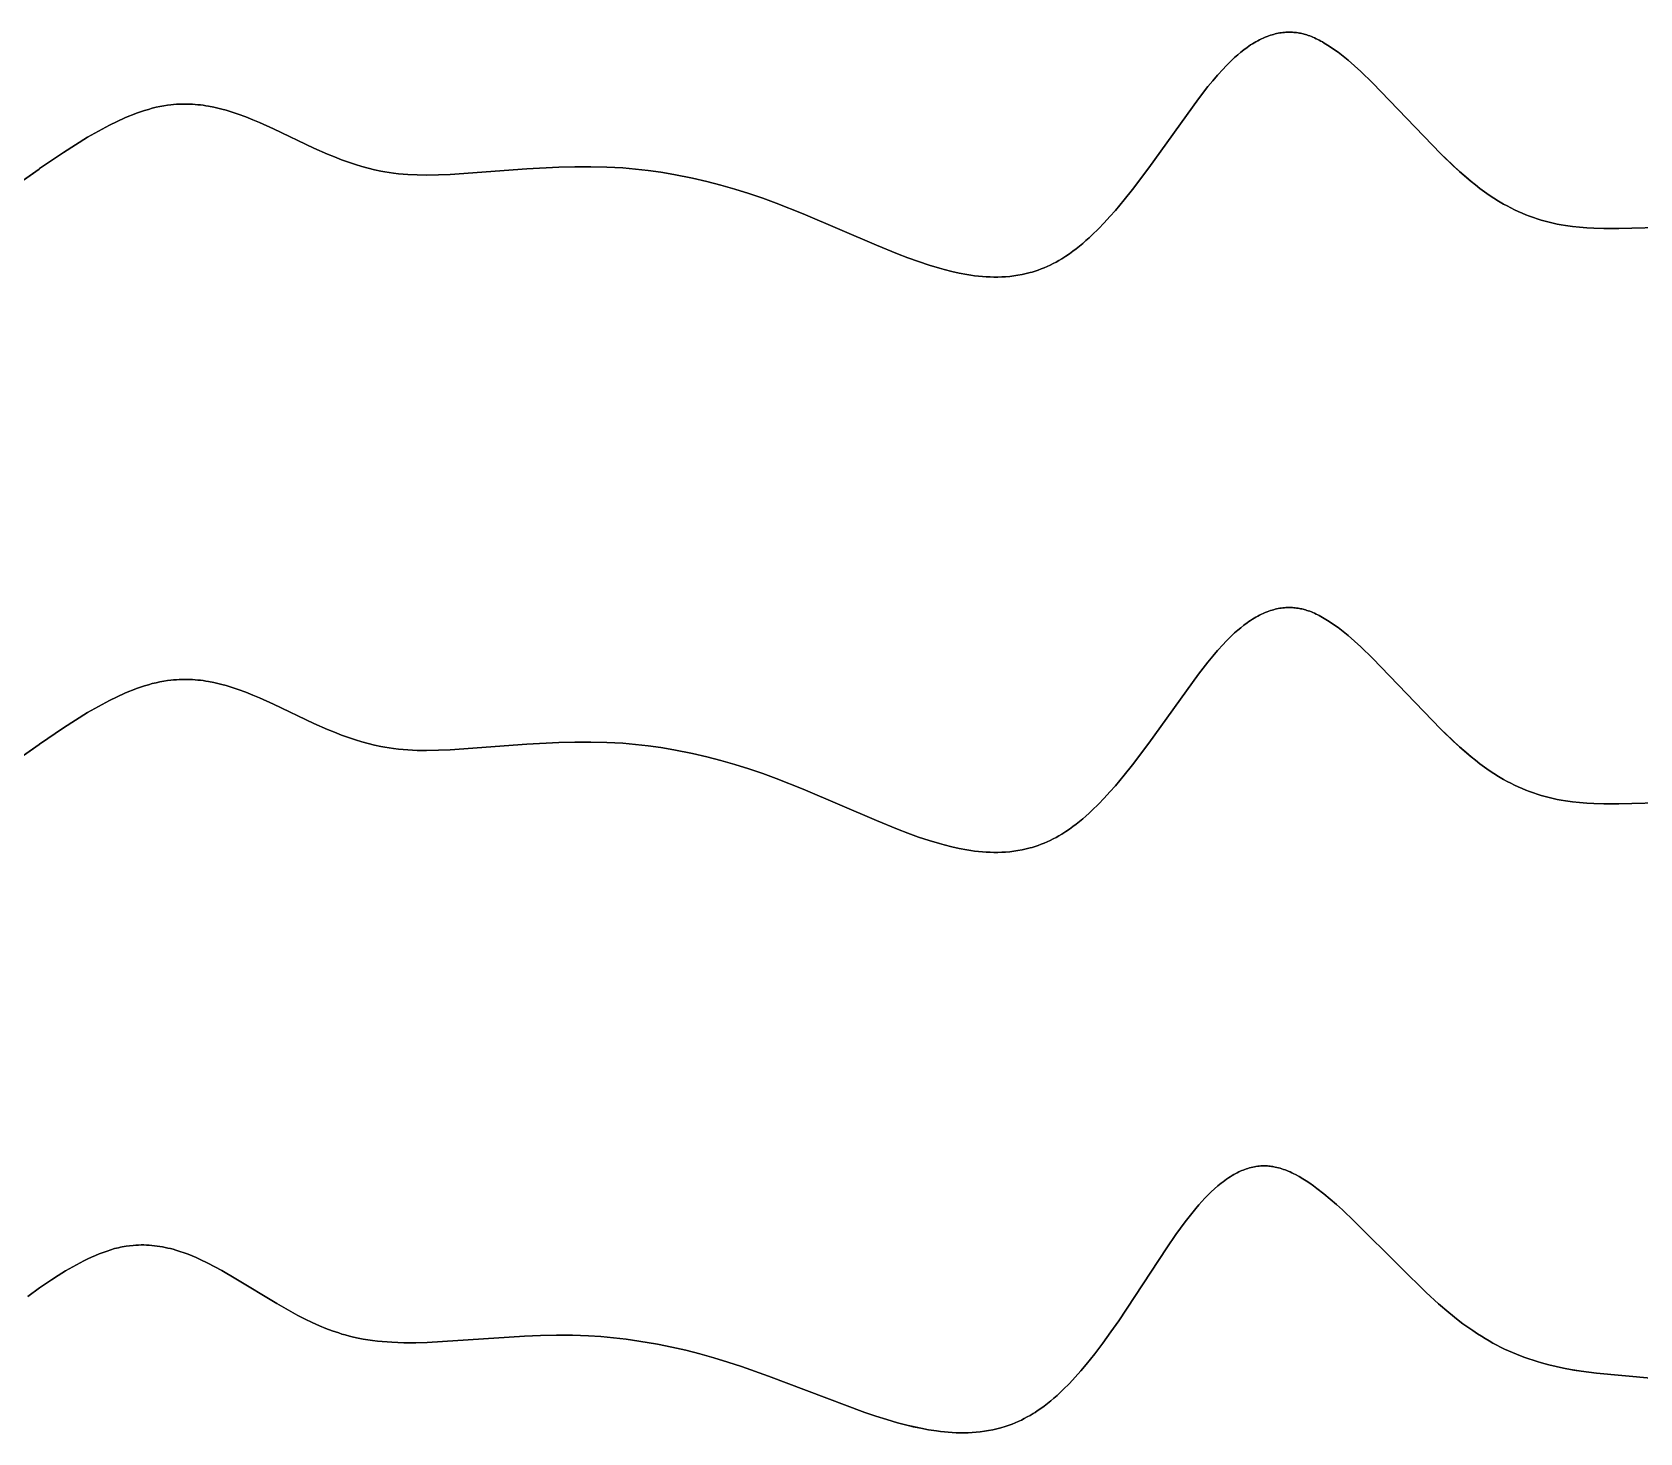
# Model space of a CAD drawing. Header units: feet. Extents: x 0 to 1.5, y 93.18 to 96.08.
# Drawn here: x 0.9375 to 1.125, y 94.7848 to 94.9481 of the extents above; entities that cross this region are included whole.
import ezdxf

# ---------------------------------------------------------------- set-up
doc = ezdxf.new("R2010")
doc.units = ezdxf.units.FT
doc.header["$MEASUREMENT"] = 0
doc.layers.add('Default', color=7, linetype='Continuous', true_color=0x000000)

msp = doc.modelspace()

# ---------------------------------------------------------------- linework, layer by layer
at = {"layer": 'Default'}
for points in [[(0.92859, 94.92534), (0.9383, 94.93216), (0.93837, 94.93222), (0.94114, 94.93409), (0.94255, 94.935), (0.94397, 94.93587), (0.9448, 94.93635), (0.94565, 94.93682), (0.94652, 94.93728), (0.94741, 94.93772), (0.94831, 94.93813), (0.94877, 94.93832), (0.94922, 94.93851), (0.94968, 94.93868), (0.95014, 94.93884), (0.9506, 94.93899), (0.95105, 94.93913), (0.9515, 94.93926), (0.95195, 94.93937), (0.95241, 94.93947), (0.95287, 94.93955), (0.95327, 94.93961), (0.95368, 94.93966), (0.954, 94.93969), (0.95432, 94.93972), (0.95463, 94.93973), (0.95495, 94.93974), (0.95526, 94.93975), (0.95557, 94.93975), (0.95588, 94.93974), (0.9562, 94.93972), (0.95651, 94.9397), (0.95682, 94.93967), (0.95713, 94.93964), (0.95744, 94.9396), (0.95775, 94.93955), (0.95806, 94.9395), (0.95869, 94.93938), (0.95916, 94.93927), (0.95964, 94.93915), (0.96011, 94.93903), (0.96058, 94.93889), (0.96105, 94.93874), (0.96151, 94.93858), (0.96243, 94.93824), (0.96323, 94.93792), (0.96403, 94.93758), (0.96563, 94.93686), (0.97037, 94.93462), (0.97196, 94.93391), (0.97277, 94.93358), (0.97358, 94.93326), (0.9744, 94.93296), (0.97523, 94.93269), (0.97596, 94.93246), (0.97668, 94.93226), (0.97742, 94.93208), (0.97816, 94.93193), (0.97864, 94.93184), (0.97912, 94.93176), (0.97966, 94.93168), (0.98021, 94.93162), (0.98076, 94.93157), (0.9813, 94.93153), (0.9824, 94.93148), (0.9835, 94.93146), (0.98488, 94.93148), (0.98626, 94.93154), (0.99519, 94.93218), (0.99892, 94.93238), (1.00079, 94.93244), (1.00266, 94.93244), (1.00452, 94.9324), (1.00638, 94.9323), (1.00786, 94.93217), (1.00934, 94.93201), (1.01083, 94.93179), (1.01232, 94.93154), (1.01451, 94.93111), (1.01618, 94.93073), (1.01783, 94.9303), (1.01947, 94.92983), (1.0211, 94.92932), (1.02271, 94.92877), (1.02429, 94.92819), (1.02741, 94.92695), (1.03597, 94.92327), (1.03841, 94.92228), (1.03964, 94.92181), (1.04087, 94.92137), (1.04211, 94.92096), (1.04333, 94.92059), (1.04388, 94.92044), (1.04475, 94.92022), (1.04563, 94.92003), (1.04652, 94.91986), (1.04697, 94.91979), (1.04742, 94.91973), (1.04787, 94.91968), (1.04832, 94.91964), (1.04877, 94.9196), (1.04922, 94.91958), (1.04967, 94.91957), (1.05013, 94.91957), (1.05058, 94.91958), (1.05103, 94.91961), (1.05151, 94.91965), (1.05199, 94.9197), (1.05247, 94.91978), (1.05295, 94.91986), (1.05342, 94.91997), (1.05389, 94.92009), (1.05412, 94.92015), (1.05435, 94.92023), (1.05458, 94.9203), (1.05481, 94.92038), (1.05517, 94.92051), (1.05553, 94.92066), (1.05588, 94.92081), (1.05623, 94.92097), (1.05658, 94.92114), (1.05692, 94.92132), (1.05725, 94.92151), (1.05759, 94.92171), (1.05807, 94.92202), (1.05847, 94.92229), (1.05887, 94.92257), (1.05926, 94.92287), (1.05965, 94.92317), (1.06003, 94.92349), (1.0604, 94.92382), (1.06077, 94.92415), (1.06114, 94.92449), (1.06185, 94.92519), (1.06254, 94.9259), (1.0632, 94.92662), (1.06384, 94.92735), (1.06485, 94.92856), (1.06584, 94.9298), (1.06774, 94.93232), (1.07352, 94.94034), (1.07463, 94.94178), (1.07519, 94.94246), (1.07575, 94.94311), (1.07639, 94.94382), (1.07671, 94.94417), (1.07705, 94.94451), (1.07739, 94.94484), (1.07774, 94.94517), (1.0781, 94.94548), (1.07846, 94.94579), (1.07883, 94.94608), (1.07922, 94.94636), (1.07941, 94.9465), (1.07961, 94.94664), (1.07981, 94.94676), (1.08002, 94.94689), (1.08022, 94.94701), (1.08043, 94.94713), (1.08065, 94.94724), (1.08086, 94.94735), (1.08108, 94.94745), (1.0813, 94.94754), (1.08152, 94.94763), (1.08174, 94.94771), (1.08192, 94.94778), (1.0821, 94.94783), (1.08228, 94.94788), (1.08246, 94.94793), (1.08264, 94.94797), (1.08282, 94.94801), (1.083, 94.94804), (1.08318, 94.94807), (1.08336, 94.9481), (1.08355, 94.94811), (1.08373, 94.94813), (1.08392, 94.94813), (1.0841, 94.94814), (1.08429, 94.94813), (1.08448, 94.94812), (1.08466, 94.94811), (1.08482, 94.9481), (1.08497, 94.94808), (1.08514, 94.94805), (1.08529, 94.94803), (1.08543, 94.948), (1.08558, 94.94796), (1.08573, 94.94793), (1.08587, 94.94789), (1.08602, 94.94785), (1.08616, 94.94781), (1.0863, 94.94776), (1.0865, 94.94769), (1.08669, 94.94762), (1.08687, 94.94754), (1.08706, 94.94746), (1.08725, 94.94737), (1.08743, 94.94729), (1.08761, 94.94719), (1.08779, 94.9471), (1.08799, 94.94699), (1.08819, 94.94687), (1.08859, 94.94663), (1.089, 94.94636), (1.0894, 94.94609), (1.0898, 94.9458), (1.09019, 94.94549), (1.09058, 94.94518), (1.09097, 94.94486), (1.09174, 94.9442), (1.09247, 94.94353), (1.09383, 94.94222), (1.1018, 94.93396), (1.10328, 94.93252), (1.10398, 94.93187), (1.10481, 94.93114), (1.10532, 94.93072), (1.10583, 94.93031), (1.10635, 94.92991), (1.10688, 94.92952), (1.10742, 94.92914), (1.10797, 94.92878), (1.10853, 94.92843), (1.10909, 94.92809), (1.10952, 94.92786), (1.10995, 94.92763), (1.11039, 94.92742), (1.11082, 94.92721), (1.11126, 94.92702), (1.1117, 94.92684), (1.11215, 94.92667), (1.11259, 94.92651), (1.11304, 94.92636), (1.1135, 94.92621), (1.11396, 94.92608), (1.11442, 94.92596), (1.11489, 94.92585), (1.11536, 94.92575), (1.11584, 94.92566), (1.11632, 94.92558), (1.11715, 94.92546), (1.11797, 94.92537), (1.1188, 94.92531), (1.11963, 94.92526), (1.1208, 94.92523), (1.12255, 94.92524), (1.12866, 94.9254)], [(1.12866, 94.9254), (1.12255, 94.92524), (1.1208, 94.92523), (1.11963, 94.92526), (1.1188, 94.92531), (1.11797, 94.92537), (1.11715, 94.92546), (1.11632, 94.92558), (1.11584, 94.92566), (1.11536, 94.92575), (1.11489, 94.92585), (1.11442, 94.92596), (1.11396, 94.92608), (1.1135, 94.92621), (1.11304, 94.92636), (1.11259, 94.92651), (1.11215, 94.92667), (1.1117, 94.92684), (1.11126, 94.92702), (1.11082, 94.92721), (1.11039, 94.92742), (1.10995, 94.92763), (1.10952, 94.92786), (1.10909, 94.92809), (1.10853, 94.92843), (1.10797, 94.92878), (1.10742, 94.92914), (1.10688, 94.92952), (1.10635, 94.92991), (1.10583, 94.93031), (1.10532, 94.93072), (1.10469, 94.93125), (1.10398, 94.93187), (1.10314, 94.93264), (1.1018, 94.93396), (1.09383, 94.94222), (1.09247, 94.94353), (1.09174, 94.9442), (1.09097, 94.94486), (1.09058, 94.94518), (1.09019, 94.94549), (1.0898, 94.9458), (1.0894, 94.94609), (1.089, 94.94636), (1.08859, 94.94663), (1.08819, 94.94687), (1.08799, 94.94699), (1.08779, 94.9471), (1.08761, 94.94719), (1.08743, 94.94729), (1.08725, 94.94737), (1.08706, 94.94746), (1.08687, 94.94754), (1.08669, 94.94762), (1.0865, 94.94769), (1.0863, 94.94776), (1.08616, 94.94781), (1.08602, 94.94785), (1.08587, 94.94789), (1.08573, 94.94793), (1.08558, 94.94796), (1.08543, 94.948), (1.08529, 94.94803), (1.08514, 94.94805), (1.08497, 94.94808), (1.08482, 94.9481), (1.08466, 94.94811), (1.08448, 94.94812), (1.08429, 94.94813), (1.0841, 94.94814), (1.08392, 94.94813), (1.08373, 94.94813), (1.08355, 94.94811), (1.08336, 94.9481), (1.08318, 94.94807), (1.083, 94.94804), (1.08282, 94.94801), (1.08264, 94.94797), (1.08246, 94.94793), (1.08228, 94.94788), (1.0821, 94.94783), (1.08192, 94.94778), (1.08174, 94.94771), (1.08152, 94.94763), (1.0813, 94.94754), (1.08108, 94.94745), (1.08086, 94.94735), (1.08065, 94.94724), (1.08043, 94.94713), (1.08022, 94.94701), (1.08002, 94.94689), (1.07981, 94.94676), (1.07961, 94.94664), (1.07941, 94.9465), (1.07922, 94.94636), (1.07883, 94.94608), (1.07846, 94.94579), (1.0781, 94.94548), (1.07774, 94.94517), (1.07739, 94.94484), (1.07705, 94.94451), (1.07671, 94.94417), (1.07639, 94.94382), (1.07575, 94.94311), (1.07519, 94.94246), (1.07463, 94.94178), (1.07352, 94.94034), (1.06774, 94.93232), (1.06584, 94.9298), (1.06485, 94.92856), (1.06384, 94.92735), (1.0632, 94.92662), (1.06254, 94.9259), (1.06185, 94.92519), (1.06114, 94.92449), (1.06077, 94.92415), (1.0604, 94.92382), (1.06003, 94.92349), (1.05965, 94.92317), (1.05926, 94.92287), (1.05887, 94.92257), (1.05847, 94.92229), (1.05807, 94.92202), (1.05759, 94.92171), (1.05725, 94.92151), (1.05692, 94.92132), (1.05658, 94.92114), (1.05623, 94.92097), (1.05588, 94.92081), (1.05553, 94.92066), (1.05517, 94.92051), (1.05481, 94.92038), (1.05458, 94.9203), (1.05435, 94.92023), (1.05412, 94.92015), (1.05389, 94.92009), (1.05342, 94.91997), (1.05295, 94.91986), (1.05247, 94.91978), (1.05199, 94.9197), (1.05151, 94.91965), (1.05103, 94.91961), (1.05058, 94.91958), (1.05013, 94.91957), (1.04967, 94.91957), (1.04922, 94.91958), (1.04877, 94.9196), (1.04832, 94.91964), (1.04787, 94.91968), (1.04742, 94.91973), (1.04697, 94.91979), (1.04652, 94.91986), (1.04563, 94.92003), (1.04475, 94.92022), (1.0437, 94.92049), (1.04333, 94.92059), (1.04211, 94.92096), (1.04087, 94.92137), (1.03964, 94.92181), (1.03841, 94.92228), (1.03597, 94.92327), (1.02741, 94.92695), (1.02429, 94.92819), (1.02271, 94.92877), (1.0211, 94.92932), (1.01947, 94.92983), (1.01783, 94.9303), (1.01618, 94.93073), (1.01451, 94.93111), (1.01232, 94.93154), (1.01083, 94.93179), (1.00934, 94.93201), (1.00786, 94.93217), (1.00638, 94.9323), (1.00452, 94.9324), (1.00266, 94.93244), (1.00079, 94.93244), (0.99892, 94.93238), (0.99519, 94.93218), (0.98626, 94.93154), (0.98488, 94.93148), (0.9835, 94.93146), (0.9824, 94.93148), (0.9813, 94.93153), (0.98076, 94.93157), (0.98021, 94.93162), (0.97966, 94.93168), (0.97912, 94.93176), (0.97864, 94.93184), (0.97816, 94.93193), (0.97742, 94.93208), (0.97668, 94.93226), (0.97596, 94.93246), (0.97523, 94.93269), (0.9744, 94.93296), (0.97358, 94.93326), (0.97277, 94.93358), (0.97196, 94.93391), (0.97037, 94.93462), (0.96563, 94.93686), (0.96403, 94.93758), (0.96323, 94.93792), (0.96243, 94.93824), (0.96151, 94.93858), (0.96105, 94.93874), (0.96058, 94.93889), (0.96011, 94.93903), (0.95964, 94.93915), (0.95916, 94.93927), (0.95869, 94.93938), (0.95806, 94.9395), (0.95775, 94.93955), (0.95744, 94.9396), (0.95713, 94.93964), (0.95682, 94.93967), (0.95651, 94.9397), (0.9562, 94.93972), (0.95588, 94.93974), (0.95557, 94.93975), (0.95526, 94.93975), (0.95495, 94.93974), (0.95463, 94.93973), (0.95432, 94.93972), (0.954, 94.93969), (0.95368, 94.93966), (0.95327, 94.93961), (0.95287, 94.93955), (0.95241, 94.93947), (0.95195, 94.93937), (0.9515, 94.93926), (0.95105, 94.93913), (0.9506, 94.93899), (0.95014, 94.93884), (0.94968, 94.93868), (0.94922, 94.93851), (0.94877, 94.93832), (0.94831, 94.93813), (0.94741, 94.93772), (0.94652, 94.93728), (0.94565, 94.93682), (0.9448, 94.93635), (0.94397, 94.93587), (0.94255, 94.935), (0.94114, 94.93409), (0.93837, 94.93222), (0.9383, 94.93216), (0.93393, 94.92907)], [(0.92859, 94.85822), (0.9383, 94.86505), (0.93837, 94.8651), (0.94114, 94.86698), (0.94255, 94.86789), (0.94397, 94.86876), (0.9448, 94.86924), (0.94565, 94.86971), (0.94652, 94.87017), (0.94741, 94.87061), (0.94831, 94.87102), (0.94877, 94.87121), (0.94922, 94.87139), (0.94968, 94.87157), (0.95014, 94.87173), (0.9506, 94.87188), (0.95105, 94.87202), (0.9515, 94.87214), (0.95195, 94.87225), (0.95241, 94.87235), (0.95287, 94.87244), (0.95327, 94.8725), (0.95368, 94.87255), (0.954, 94.87258), (0.95432, 94.8726), (0.95463, 94.87262), (0.95495, 94.87263), (0.95526, 94.87264), (0.95557, 94.87263), (0.95588, 94.87262), (0.9562, 94.87261), (0.95651, 94.87259), (0.95682, 94.87256), (0.95713, 94.87253), (0.95744, 94.87249), (0.95775, 94.87244), (0.95806, 94.87239), (0.95869, 94.87227), (0.95916, 94.87216), (0.95964, 94.87204), (0.96011, 94.87191), (0.96058, 94.87177), (0.96105, 94.87162), (0.96151, 94.87147), (0.96243, 94.87113), (0.96323, 94.87081), (0.96403, 94.87047), (0.96563, 94.86975), (0.97037, 94.86751), (0.97196, 94.8668), (0.97277, 94.86647), (0.97358, 94.86615), (0.9744, 94.86585), (0.97523, 94.86557), (0.97596, 94.86535), (0.97668, 94.86515), (0.97742, 94.86497), (0.97816, 94.86481), (0.97864, 94.86472), (0.97912, 94.86465), (0.97966, 94.86457), (0.98021, 94.86451), (0.98076, 94.86446), (0.9813, 94.86442), (0.9824, 94.86436), (0.9835, 94.86435), (0.98488, 94.86437), (0.98626, 94.86442), (0.99519, 94.86507), (0.99892, 94.86527), (1.00079, 94.86532), (1.00266, 94.86533), (1.00452, 94.86529), (1.00638, 94.86519), (1.00786, 94.86506), (1.00934, 94.86489), (1.01083, 94.86468), (1.01232, 94.86443), (1.01451, 94.864), (1.01618, 94.86361), (1.01783, 94.86319), (1.01947, 94.86272), (1.0211, 94.86221), (1.02271, 94.86166), (1.02429, 94.86108), (1.02741, 94.85984), (1.03597, 94.85616), (1.03841, 94.85517), (1.03964, 94.8547), (1.04087, 94.85425), (1.04211, 94.85385), (1.04333, 94.85348), (1.04388, 94.85333), (1.04475, 94.85311), (1.04563, 94.85292), (1.04652, 94.85275), (1.04697, 94.85268), (1.04742, 94.85262), (1.04787, 94.85257), (1.04832, 94.85252), (1.04877, 94.85249), (1.04922, 94.85247), (1.04967, 94.85246), (1.05013, 94.85246), (1.05058, 94.85247), (1.05103, 94.85249), (1.05151, 94.85254), (1.05199, 94.85259), (1.05247, 94.85266), (1.05295, 94.85275), (1.05342, 94.85286), (1.05389, 94.85298), (1.05412, 94.85304), (1.05435, 94.85311), (1.05458, 94.85319), (1.05481, 94.85327), (1.05517, 94.8534), (1.05553, 94.85354), (1.05588, 94.8537), (1.05623, 94.85386), (1.05658, 94.85403), (1.05692, 94.85421), (1.05725, 94.8544), (1.05759, 94.8546), (1.05807, 94.8549), (1.05847, 94.85518), (1.05887, 94.85546), (1.05926, 94.85576), (1.05965, 94.85606), (1.06003, 94.85638), (1.0604, 94.8567), (1.06077, 94.85704), (1.06114, 94.85738), (1.06185, 94.85807), (1.06254, 94.85879), (1.0632, 94.85951), (1.06384, 94.86024), (1.06485, 94.86145), (1.06584, 94.86268), (1.06774, 94.86521), (1.07352, 94.87323), (1.07463, 94.87466), (1.07519, 94.87535), (1.07575, 94.876), (1.07639, 94.87671), (1.07671, 94.87705), (1.07705, 94.87739), (1.07739, 94.87773), (1.07774, 94.87805), (1.0781, 94.87837), (1.07846, 94.87867), (1.07883, 94.87897), (1.07922, 94.87925), (1.07941, 94.87939), (1.07961, 94.87952), (1.07981, 94.87965), (1.08002, 94.87978), (1.08022, 94.8799), (1.08043, 94.88002), (1.08065, 94.88013), (1.08086, 94.88023), (1.08108, 94.88033), (1.0813, 94.88043), (1.08152, 94.88052), (1.08174, 94.8806), (1.08192, 94.88066), (1.0821, 94.88072), (1.08228, 94.88077), (1.08246, 94.88082), (1.08264, 94.88086), (1.08282, 94.8809), (1.083, 94.88093), (1.08318, 94.88096), (1.08336, 94.88098), (1.08355, 94.881), (1.08373, 94.88101), (1.08392, 94.88102), (1.0841, 94.88102), (1.08429, 94.88102), (1.08448, 94.88101), (1.08466, 94.881), (1.08482, 94.88098), (1.08497, 94.88096), (1.08514, 94.88094), (1.08529, 94.88091), (1.08543, 94.88088), (1.08558, 94.88085), (1.08573, 94.88082), (1.08587, 94.88078), (1.08602, 94.88074), (1.08616, 94.88069), (1.0863, 94.88065), (1.0865, 94.88058), (1.08669, 94.88051), (1.08687, 94.88043), (1.08706, 94.88035), (1.08725, 94.88026), (1.08743, 94.88017), (1.08761, 94.88008), (1.08779, 94.87999), (1.08799, 94.87987), (1.08819, 94.87976), (1.08859, 94.87951), (1.089, 94.87925), (1.0894, 94.87897), (1.0898, 94.87868), (1.09019, 94.87838), (1.09058, 94.87807), (1.09097, 94.87775), (1.09174, 94.87709), (1.09247, 94.87642), (1.09383, 94.87511), (1.1018, 94.86684), (1.10328, 94.8654), (1.10398, 94.86476), (1.10481, 94.86403), (1.10532, 94.86361), (1.10583, 94.8632), (1.10635, 94.8628), (1.10688, 94.86241), (1.10742, 94.86203), (1.10797, 94.86166), (1.10853, 94.86131), (1.10909, 94.86098), (1.10952, 94.86074), (1.10995, 94.86052), (1.11039, 94.8603), (1.11082, 94.8601), (1.11126, 94.85991), (1.1117, 94.85973), (1.11215, 94.85955), (1.11259, 94.85939), (1.11304, 94.85924), (1.1135, 94.8591), (1.11396, 94.85897), (1.11442, 94.85885), (1.11489, 94.85874), (1.11536, 94.85864), (1.11584, 94.85855), (1.11632, 94.85847), (1.11715, 94.85835), (1.11797, 94.85826), (1.1188, 94.8582), (1.11963, 94.85815), (1.1208, 94.85812), (1.12255, 94.85813), (1.12866, 94.85829)], [(1.12866, 94.85829), (1.12255, 94.85813), (1.1208, 94.85812), (1.11963, 94.85815), (1.1188, 94.8582), (1.11797, 94.85826), (1.11715, 94.85835), (1.11632, 94.85847), (1.11584, 94.85855), (1.11536, 94.85864), (1.11489, 94.85874), (1.11442, 94.85885), (1.11396, 94.85897), (1.1135, 94.8591), (1.11304, 94.85924), (1.11259, 94.85939), (1.11215, 94.85955), (1.1117, 94.85973), (1.11126, 94.85991), (1.11082, 94.8601), (1.11039, 94.8603), (1.10995, 94.86052), (1.10952, 94.86074), (1.10909, 94.86098), (1.10853, 94.86131), (1.10797, 94.86166), (1.10742, 94.86203), (1.10688, 94.86241), (1.10635, 94.8628), (1.10583, 94.8632), (1.10532, 94.86361), (1.10469, 94.86414), (1.10398, 94.86476), (1.10314, 94.86553), (1.1018, 94.86684), (1.09383, 94.87511), (1.09247, 94.87642), (1.09174, 94.87709), (1.09097, 94.87775), (1.09058, 94.87807), (1.09019, 94.87838), (1.0898, 94.87868), (1.0894, 94.87897), (1.089, 94.87925), (1.08859, 94.87951), (1.08819, 94.87976), (1.08799, 94.87987), (1.08779, 94.87999), (1.08761, 94.88008), (1.08743, 94.88017), (1.08725, 94.88026), (1.08706, 94.88035), (1.08687, 94.88043), (1.08669, 94.88051), (1.0865, 94.88058), (1.0863, 94.88065), (1.08616, 94.88069), (1.08602, 94.88074), (1.08587, 94.88078), (1.08573, 94.88082), (1.08558, 94.88085), (1.08543, 94.88088), (1.08529, 94.88091), (1.08514, 94.88094), (1.08497, 94.88096), (1.08482, 94.88098), (1.08466, 94.881), (1.08448, 94.88101), (1.08429, 94.88102), (1.0841, 94.88102), (1.08392, 94.88102), (1.08373, 94.88101), (1.08355, 94.881), (1.08336, 94.88098), (1.08318, 94.88096), (1.083, 94.88093), (1.08282, 94.8809), (1.08264, 94.88086), (1.08246, 94.88082), (1.08228, 94.88077), (1.0821, 94.88072), (1.08192, 94.88066), (1.08174, 94.8806), (1.08152, 94.88052), (1.0813, 94.88043), (1.08108, 94.88033), (1.08086, 94.88023), (1.08065, 94.88013), (1.08043, 94.88002), (1.08022, 94.8799), (1.08002, 94.87978), (1.07981, 94.87965), (1.07961, 94.87952), (1.07941, 94.87939), (1.07922, 94.87925), (1.07883, 94.87897), (1.07846, 94.87867), (1.0781, 94.87837), (1.07774, 94.87805), (1.07739, 94.87773), (1.07705, 94.87739), (1.07671, 94.87705), (1.07639, 94.87671), (1.07575, 94.876), (1.07519, 94.87535), (1.07463, 94.87466), (1.07352, 94.87323), (1.06774, 94.86521), (1.06584, 94.86268), (1.06485, 94.86145), (1.06384, 94.86024), (1.0632, 94.85951), (1.06254, 94.85879), (1.06185, 94.85807), (1.06114, 94.85738), (1.06077, 94.85704), (1.0604, 94.8567), (1.06003, 94.85638), (1.05965, 94.85606), (1.05926, 94.85576), (1.05887, 94.85546), (1.05847, 94.85518), (1.05807, 94.8549), (1.05759, 94.8546), (1.05725, 94.8544), (1.05692, 94.85421), (1.05658, 94.85403), (1.05623, 94.85386), (1.05588, 94.8537), (1.05553, 94.85354), (1.05517, 94.8534), (1.05481, 94.85327), (1.05458, 94.85319), (1.05435, 94.85311), (1.05412, 94.85304), (1.05389, 94.85298), (1.05342, 94.85286), (1.05295, 94.85275), (1.05247, 94.85266), (1.05199, 94.85259), (1.05151, 94.85254), (1.05103, 94.85249), (1.05058, 94.85247), (1.05013, 94.85246), (1.04967, 94.85246), (1.04922, 94.85247), (1.04877, 94.85249), (1.04832, 94.85252), (1.04787, 94.85257), (1.04742, 94.85262), (1.04697, 94.85268), (1.04652, 94.85275), (1.04563, 94.85292), (1.04475, 94.85311), (1.0437, 94.85338), (1.04333, 94.85348), (1.04211, 94.85385), (1.04087, 94.85425), (1.03964, 94.8547), (1.03841, 94.85517), (1.03597, 94.85616), (1.02741, 94.85984), (1.02429, 94.86108), (1.02271, 94.86166), (1.0211, 94.86221), (1.01947, 94.86272), (1.01783, 94.86319), (1.01618, 94.86361), (1.01451, 94.864), (1.01232, 94.86443), (1.01083, 94.86468), (1.00934, 94.86489), (1.00786, 94.86506), (1.00638, 94.86519), (1.00452, 94.86529), (1.00266, 94.86533), (1.00079, 94.86532), (0.99892, 94.86527), (0.99519, 94.86507), (0.98626, 94.86442), (0.98488, 94.86437), (0.9835, 94.86435), (0.9824, 94.86436), (0.9813, 94.86442), (0.98076, 94.86446), (0.98021, 94.86451), (0.97966, 94.86457), (0.97912, 94.86465), (0.97864, 94.86472), (0.97816, 94.86481), (0.97742, 94.86497), (0.97668, 94.86515), (0.97596, 94.86535), (0.97523, 94.86557), (0.9744, 94.86585), (0.97358, 94.86615), (0.97277, 94.86647), (0.97196, 94.8668), (0.97037, 94.86751), (0.96563, 94.86975), (0.96403, 94.87047), (0.96323, 94.87081), (0.96243, 94.87113), (0.96151, 94.87147), (0.96105, 94.87162), (0.96058, 94.87177), (0.96011, 94.87191), (0.95964, 94.87204), (0.95916, 94.87216), (0.95869, 94.87227), (0.95806, 94.87239), (0.95775, 94.87244), (0.95744, 94.87249), (0.95713, 94.87253), (0.95682, 94.87256), (0.95651, 94.87259), (0.9562, 94.87261), (0.95588, 94.87262), (0.95557, 94.87263), (0.95526, 94.87264), (0.95495, 94.87263), (0.95463, 94.87262), (0.95432, 94.8726), (0.954, 94.87258), (0.95368, 94.87255), (0.95327, 94.8725), (0.95287, 94.87244), (0.95241, 94.87235), (0.95195, 94.87225), (0.9515, 94.87214), (0.95105, 94.87202), (0.9506, 94.87188), (0.95014, 94.87173), (0.94968, 94.87157), (0.94922, 94.87139), (0.94877, 94.87121), (0.94831, 94.87102), (0.94741, 94.87061), (0.94652, 94.87017), (0.94565, 94.86971), (0.9448, 94.86924), (0.94397, 94.86876), (0.94255, 94.86789), (0.94114, 94.86698), (0.93837, 94.8651), (0.9383, 94.86505), (0.93393, 94.86196)], [(0.937, 94.80067), (0.93837, 94.80166), (0.93975, 94.8026), (0.94055, 94.80312), (0.94138, 94.80363), (0.94223, 94.80412), (0.94309, 94.8046), (0.94353, 94.80482), (0.94398, 94.80504), (0.94442, 94.80525), (0.94487, 94.80545), (0.94532, 94.80563), (0.94577, 94.8058), (0.94623, 94.80596), (0.94668, 94.80611), (0.94712, 94.80624), (0.94756, 94.80635), (0.94779, 94.8064), (0.94801, 94.80645), (0.94824, 94.80649), (0.94846, 94.80653), (0.94886, 94.80658), (0.94927, 94.80662), (0.94959, 94.80665), (0.9499, 94.80666), (0.95022, 94.80667), (0.95053, 94.80667), (0.95085, 94.80666), (0.95116, 94.80664), (0.95147, 94.80662), (0.95178, 94.80658), (0.95209, 94.80654), (0.9524, 94.8065), (0.95271, 94.80644), (0.95302, 94.80638), (0.95332, 94.80631), (0.95363, 94.80624), (0.95394, 94.80616), (0.95424, 94.80607), (0.95472, 94.80592), (0.95521, 94.80575), (0.95568, 94.80558), (0.95615, 94.80539), (0.95662, 94.80519), (0.95709, 94.80498), (0.958, 94.80454), (0.95881, 94.80412), (0.95963, 94.80367), (0.96126, 94.80273), (0.96605, 94.79982), (0.96768, 94.7989), (0.9685, 94.79845), (0.96933, 94.79803), (0.97017, 94.79762), (0.97103, 94.79724), (0.97176, 94.79694), (0.9725, 94.79666), (0.97325, 94.7964), (0.97363, 94.79628), (0.97401, 94.79617), (0.9745, 94.79604), (0.97499, 94.79592), (0.97554, 94.79579), (0.9761, 94.79569), (0.97665, 94.7956), (0.97721, 94.79552), (0.97777, 94.79545), (0.97833, 94.79539), (0.97889, 94.79535), (0.97945, 94.79532), (0.98015, 94.79529), (0.98085, 94.79527), (0.98225, 94.79527), (0.98356, 94.7953), (0.99494, 94.79601), (0.9968, 94.79609), (0.99866, 94.79614), (1.00051, 94.79613), (1.00237, 94.79607), (1.00384, 94.79598), (1.0053, 94.79585), (1.00679, 94.79568), (1.00826, 94.79546), (1.01043, 94.79509), (1.01209, 94.79475), (1.01374, 94.79438), (1.01537, 94.79396), (1.017, 94.7935), (1.01862, 94.79301), (1.02021, 94.79249), (1.02338, 94.79137), (1.03462, 94.78713), (1.03589, 94.7867), (1.03716, 94.7863), (1.03842, 94.78593), (1.03968, 94.78561), (1.04024, 94.78547), (1.04114, 94.78528), (1.04205, 94.78511), (1.04297, 94.78497), (1.04343, 94.78491), (1.04389, 94.78486), (1.04435, 94.78482), (1.04481, 94.78479), (1.04528, 94.78476), (1.04574, 94.78475), (1.0462, 94.78475), (1.04666, 94.78476), (1.04712, 94.78478), (1.04759, 94.78482), (1.04808, 94.78486), (1.04857, 94.78493), (1.04905, 94.78501), (1.04954, 94.7851), (1.05002, 94.78521), (1.05049, 94.78534), (1.05096, 94.78548), (1.05143, 94.78564), (1.0518, 94.78578), (1.05216, 94.78592), (1.05251, 94.78608), (1.05287, 94.78624), (1.05321, 94.78642), (1.05356, 94.7866), (1.05389, 94.78679), (1.05423, 94.78699), (1.05447, 94.78714), (1.05472, 94.7873), (1.05512, 94.78758), (1.05551, 94.78786), (1.0559, 94.78816), (1.05629, 94.78847), (1.05667, 94.78879), (1.05704, 94.78912), (1.0574, 94.78946), (1.05776, 94.7898), (1.05847, 94.79051), (1.05915, 94.79123), (1.0598, 94.79197), (1.06042, 94.79271), (1.06142, 94.79395), (1.06238, 94.79523), (1.06332, 94.79652), (1.06423, 94.79782), (1.06983, 94.80633), (1.0709, 94.80789), (1.07197, 94.80936), (1.07258, 94.81014), (1.07322, 94.81093), (1.07356, 94.81133), (1.07391, 94.81172), (1.07427, 94.81211), (1.07463, 94.81249), (1.07501, 94.81286), (1.07539, 94.81321), (1.07579, 94.81356), (1.07619, 94.81389), (1.07639, 94.81404), (1.0766, 94.8142), (1.07681, 94.81435), (1.07702, 94.81449), (1.07723, 94.81463), (1.07744, 94.81476), (1.07766, 94.81488), (1.07787, 94.815), (1.07805, 94.81509), (1.07822, 94.81518), (1.0784, 94.81526), (1.07857, 94.81534), (1.07875, 94.81541), (1.07893, 94.81548), (1.07911, 94.81554), (1.0793, 94.8156), (1.07948, 94.81566), (1.07967, 94.8157), (1.07985, 94.81575), (1.08004, 94.81579), (1.08023, 94.81582), (1.08043, 94.81584), (1.08062, 94.81587), (1.08081, 94.81588), (1.08097, 94.81589), (1.08112, 94.81589), (1.0813, 94.81589), (1.08144, 94.81589), (1.08159, 94.81588), (1.08174, 94.81587), (1.08189, 94.81585), (1.08204, 94.81583), (1.08219, 94.81581), (1.08233, 94.81578), (1.08248, 94.81576), (1.08268, 94.81571), (1.08287, 94.81566), (1.08306, 94.81561), (1.08325, 94.81555), (1.08344, 94.81548), (1.08363, 94.81542), (1.08382, 94.81534), (1.084, 94.81527), (1.08421, 94.81518), (1.08442, 94.81508), (1.08463, 94.81498), (1.08484, 94.81487), (1.08526, 94.81464), (1.08568, 94.81439), (1.0861, 94.81413), (1.08652, 94.81386), (1.08693, 94.81357), (1.08734, 94.81327), (1.08813, 94.81265), (1.0889, 94.81202), (1.08963, 94.81139), (1.09031, 94.81077), (1.0917, 94.80946), (1.09715, 94.80399), (1.10006, 94.80113), (1.10152, 94.79979), (1.10271, 94.79877), (1.10381, 94.7979), (1.10437, 94.79748), (1.10493, 94.79707), (1.10551, 94.79667), (1.10608, 94.79629), (1.10652, 94.79601), (1.10697, 94.79574), (1.10741, 94.79548), (1.10786, 94.79523), (1.10831, 94.79499), (1.10876, 94.79476), (1.10922, 94.79453), (1.10968, 94.79432), (1.11015, 94.79411), (1.11062, 94.79392), (1.11109, 94.79373), (1.11157, 94.79355), (1.11205, 94.79338), (1.11254, 94.79321), (1.11304, 94.79306), (1.11354, 94.79291), (1.11438, 94.79268), (1.11523, 94.79248), (1.11608, 94.7923), (1.1173, 94.79208), (1.11814, 94.79195), (1.11995, 94.79171), (1.12628, 94.79111)], [(1.12628, 94.79111), (1.11995, 94.79171), (1.11814, 94.79195), (1.11693, 94.79214), (1.11608, 94.7923), (1.11523, 94.79248), (1.11438, 94.79268), (1.11354, 94.79291), (1.11304, 94.79306), (1.11254, 94.79321), (1.11205, 94.79338), (1.11157, 94.79355), (1.11109, 94.79373), (1.11062, 94.79392), (1.11015, 94.79411), (1.10968, 94.79432), (1.10922, 94.79453), (1.10876, 94.79476), (1.10831, 94.79499), (1.10786, 94.79523), (1.10741, 94.79548), (1.10697, 94.79574), (1.10652, 94.79601), (1.10608, 94.79629), (1.10551, 94.79667), (1.10493, 94.79707), (1.10437, 94.79748), (1.10381, 94.7979), (1.10271, 94.79877), (1.10152, 94.79979), (1.10006, 94.80113), (1.09715, 94.80399), (1.0917, 94.80946), (1.09031, 94.81077), (1.08963, 94.81139), (1.0889, 94.81202), (1.08813, 94.81265), (1.08734, 94.81327), (1.08693, 94.81357), (1.08652, 94.81386), (1.0861, 94.81413), (1.08568, 94.81439), (1.08526, 94.81464), (1.08484, 94.81487), (1.08463, 94.81498), (1.08442, 94.81508), (1.08421, 94.81518), (1.084, 94.81527), (1.08382, 94.81534), (1.08363, 94.81542), (1.08344, 94.81548), (1.08325, 94.81555), (1.08306, 94.81561), (1.08287, 94.81566), (1.08268, 94.81571), (1.08248, 94.81576), (1.08233, 94.81578), (1.08219, 94.81581), (1.08204, 94.81583), (1.08189, 94.81585), (1.08174, 94.81587), (1.08159, 94.81588), (1.08144, 94.81589), (1.0813, 94.81589), (1.08112, 94.81589), (1.08097, 94.81589), (1.08081, 94.81588), (1.08062, 94.81587), (1.08043, 94.81584), (1.08023, 94.81582), (1.08004, 94.81579), (1.07985, 94.81575), (1.07967, 94.8157), (1.07948, 94.81566), (1.0793, 94.8156), (1.07911, 94.81554), (1.07893, 94.81548), (1.07875, 94.81541), (1.07857, 94.81534), (1.0784, 94.81526), (1.07822, 94.81518), (1.07805, 94.81509), (1.07787, 94.815), (1.07766, 94.81488), (1.07744, 94.81476), (1.07723, 94.81463), (1.07702, 94.81449), (1.07681, 94.81435), (1.0766, 94.8142), (1.07639, 94.81404), (1.07619, 94.81389), (1.07579, 94.81356), (1.07539, 94.81321), (1.07501, 94.81286), (1.07463, 94.81249), (1.07427, 94.81211), (1.07391, 94.81172), (1.07356, 94.81133), (1.07322, 94.81093), (1.07258, 94.81014), (1.07197, 94.80936), (1.0709, 94.80789), (1.06983, 94.80633), (1.06423, 94.79782), (1.06332, 94.79652), (1.06238, 94.79523), (1.06142, 94.79395), (1.06042, 94.79271), (1.0598, 94.79197), (1.05915, 94.79123), (1.05847, 94.79051), (1.05776, 94.7898), (1.0574, 94.78946), (1.05704, 94.78912), (1.05667, 94.78879), (1.05629, 94.78847), (1.0559, 94.78816), (1.05551, 94.78786), (1.05512, 94.78758), (1.05472, 94.7873), (1.05447, 94.78714), (1.05423, 94.78699), (1.05389, 94.78679), (1.05356, 94.7866), (1.05321, 94.78642), (1.05287, 94.78624), (1.05251, 94.78608), (1.05216, 94.78592), (1.0518, 94.78578), (1.05143, 94.78564), (1.05096, 94.78548), (1.05049, 94.78534), (1.05002, 94.78521), (1.04954, 94.7851), (1.04905, 94.78501), (1.04857, 94.78493), (1.04808, 94.78486), (1.04759, 94.78482), (1.04712, 94.78478), (1.04666, 94.78476), (1.0462, 94.78475), (1.04574, 94.78475), (1.04528, 94.78476), (1.04481, 94.78479), (1.04435, 94.78482), (1.04389, 94.78486), (1.04343, 94.78491), (1.04297, 94.78497), (1.04205, 94.78511), (1.04114, 94.78528), (1.04006, 94.78552), (1.03968, 94.78561), (1.03842, 94.78593), (1.03716, 94.7863), (1.03589, 94.7867), (1.03462, 94.78713), (1.02338, 94.79137), (1.02021, 94.79249), (1.01862, 94.79301), (1.017, 94.7935), (1.01537, 94.79396), (1.01374, 94.79438), (1.01209, 94.79475), (1.01043, 94.79509), (1.00826, 94.79546), (1.00679, 94.79568), (1.0053, 94.79585), (1.00384, 94.79598), (1.00237, 94.79607), (1.00051, 94.79613), (0.99866, 94.79614), (0.9968, 94.79609), (0.99494, 94.79601), (0.98356, 94.7953), (0.98225, 94.79527), (0.98085, 94.79527), (0.98015, 94.79529), (0.97945, 94.79532), (0.97889, 94.79535), (0.97833, 94.79539), (0.97777, 94.79545), (0.97721, 94.79552), (0.97665, 94.7956), (0.9761, 94.79569), (0.97554, 94.79579), (0.97499, 94.79592), (0.9745, 94.79604), (0.97401, 94.79617), (0.97363, 94.79628), (0.97325, 94.7964), (0.9725, 94.79666), (0.97176, 94.79694), (0.97103, 94.79724), (0.97017, 94.79762), (0.96933, 94.79803), (0.9685, 94.79845), (0.96768, 94.7989), (0.96605, 94.79982), (0.96126, 94.80273), (0.95963, 94.80367), (0.95881, 94.80412), (0.958, 94.80454), (0.95709, 94.80498), (0.95662, 94.80519), (0.95615, 94.80539), (0.95568, 94.80558), (0.95521, 94.80575), (0.95472, 94.80592), (0.95424, 94.80607), (0.95394, 94.80616), (0.95363, 94.80624), (0.95332, 94.80631), (0.95302, 94.80638), (0.95271, 94.80644), (0.9524, 94.8065), (0.95209, 94.80654), (0.95178, 94.80658), (0.95147, 94.80662), (0.95116, 94.80664), (0.95085, 94.80666), (0.95053, 94.80667), (0.95022, 94.80667), (0.9499, 94.80666), (0.94959, 94.80665), (0.94927, 94.80662), (0.94886, 94.80658), (0.94846, 94.80653), (0.94824, 94.80649), (0.94801, 94.80645), (0.94779, 94.8064), (0.94756, 94.80635), (0.94712, 94.80624), (0.94668, 94.80611), (0.94623, 94.80596), (0.94577, 94.8058), (0.94532, 94.80563), (0.94487, 94.80545), (0.94442, 94.80525), (0.94398, 94.80504), (0.94353, 94.80482), (0.94309, 94.8046), (0.94223, 94.80412), (0.94138, 94.80363), (0.94055, 94.80312), (0.93975, 94.8026), (0.93837, 94.80166), (0.937, 94.80067)]]:
    msp.add_lwpolyline(points, dxfattribs=at)

doc.saveas('drawing.dxf')
